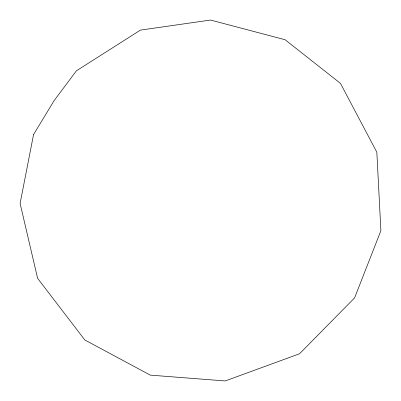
<?xml version="1.0" encoding="UTF-8"?>
<svg xmlns="http://www.w3.org/2000/svg" width="401" height="401" viewBox="0 0 401 401"><rect width="100%" height="100%" fill="white"/><g stroke="black" fill="none" stroke-linecap="round" stroke-linejoin="round"><path stroke-width="0.6" d="M33.554 134.571L20.105 203.437L37.614 278.339L84.827 339.983L150.3 375.13L225.242 380.95L299.527 353.772L354.569 297.923L380.895 230.705L376.83 152.2L340.474 83.398L285.126 39.749L210.535 20.05L140.405 30.12L76.396 70.832L54.09 100.661L33.554 134.571"/></g></svg>
